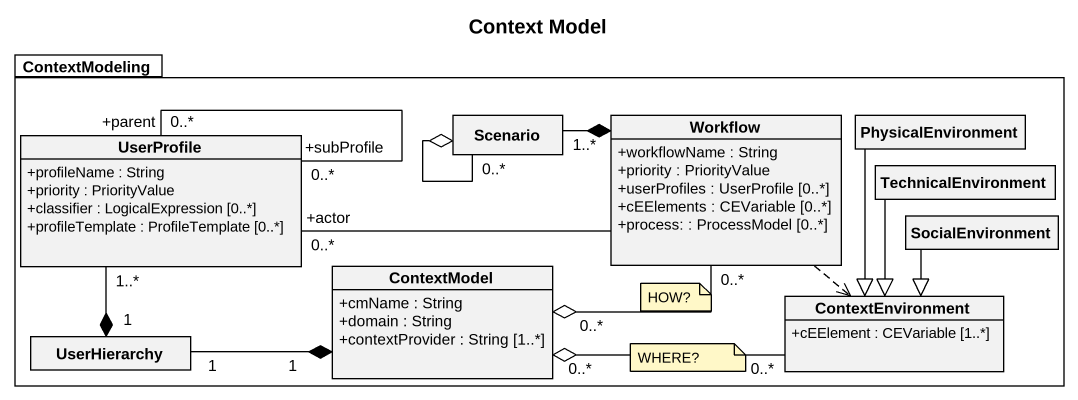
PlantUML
@startuml
title Context Model
hide circle
hide empty members
skinparam classAttributeIconSize 0
package ContextModeling {
  class UserProfile {
    +profileName : String
    +priority : PriorityValue
    +classifier : LogicalExpression [0..*]
    +profileTemplate : ProfileTemplate [0..*]
  }
  class Scenario
  class Workflow {
    +workflowName : String
    +priority : PriorityValue
    +userProfiles : UserProfile [0..*]
    +cEElements : CEVariable [0..*]
    +process: : ProcessModel [0..*]
  }
  class PhysicalEnvironment
  class TechnicalEnvironment
  class SocialEnvironment
  class ContextModel {
    +cmName : String
    +domain : String
    +contextProvider : String [1..*]
  }
  class UserHierarchy
  class ContextEnvironment {
    +cEElement : CEVariable [1..*]
  }
}
UserProfile "+subProfile\n0..*" -- "+parent\n0..*" UserProfile
Scenario o-- "0..*" Scenario
Workflow -left- "+actor\n0..*" UserProfile
Workflow *-left- "1..*" Scenario
Workflow ..> ContextEnvironment
PhysicalEnvironment --|> ContextEnvironment
TechnicalEnvironment --|> ContextEnvironment
SocialEnvironment --|> ContextEnvironment
ContextModel "0..*" o-right- "0..*" Workflow
ContextModel "1" *-left- "1" UserHierarchy
ContextModel "0..*" o-right- "0..*" ContextEnvironment
UserHierarchy "1" *-up- "1..*" UserProfile
note as N1
  HOW?
end note
note as N2
  WHERE?
end note
@enduml
